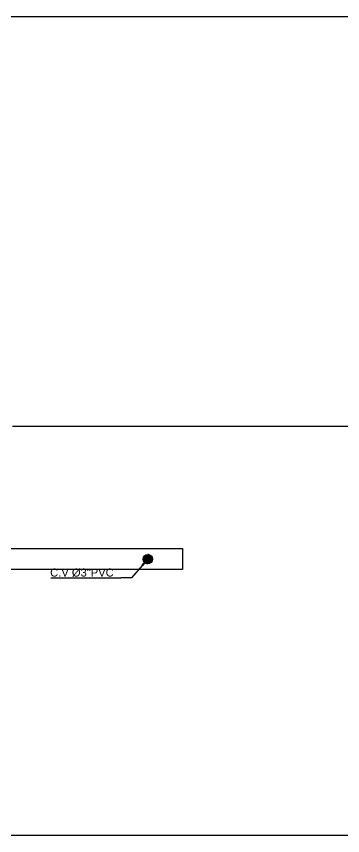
# Model space of a CAD drawing. Header units: metres. Extents: x -232 to 581, y 30 to 789.
# Drawn here: x 350.38 to 353.48, y 394.52 to 402.32 of the extents above; entities that cross this region are included whole.
import ezdxf

# ---------------------------------------------------------------- set-up
doc = ezdxf.new("R2010")
doc.units = ezdxf.units.M
doc.layers.add('_electricos-Leyenda', color=7, linetype='Continuous')
doc.layers.add('M-SY-PIPE-STANDARD-Drenaje Ventilacion', color=254, linetype='Continuous')
doc.layers.add('G-Risr-Std-Nplt', color=7, linetype='Continuous', lineweight=18, plot=False)
doc.layers.add('M-SY-PIPE-STANDARD-Drenaje Sanitario', color=7, linetype='Continuous', true_color=0x726558)
doc.styles.add('Schedule-Header', font='arial.ttf')

# ---------------------------------------------------------------- blocks, each defined once
blk = doc.blocks.new('TECHO ARQ 20.03')
at = {"layer": '_electricos-Leyenda', "color": 30, "true_color": 0xf8991e}
for p, q in [((223.3305, 123.7149), (251.3305, 123.7149)), ((227.2305, 119.8149), (241.9805, 119.8149)), ((238.0805, 115.9149), (223.3305, 115.9149))]:
    blk.add_line(p, q, dxfattribs=at)
blk = doc.blocks.new('Aecb_Othr_Rnd_2Line_PipeBreak_Patt_Rise')
at = {"linetype": 'ByBlock', "lineweight": -2}
blk.add_hatch(color=0, dxfattribs=at).paths.add_polyline_path([(1, 0, 0.414214), (0, 1, -1), (0, 0, 1), (0, -1, 0.414214)])
at = {"color": 0, "linetype": 'ByBlock', "lineweight": -2}
for centre, start, end in [((0, -0.5), 90, 270), ((0, 0.5), 270, 90)]:
    blk.add_arc(centre, 0.5, start, end, dxfattribs=at)
at = {"layer": 'G-Risr-Std-Nplt', "color": 0, "linetype": 'ByBlock', "lineweight": -2}
blk.add_circle((0, 0), 1, dxfattribs=at)
blk = doc.blocks.new('DR 20.03.26 LN09')
at = {"layer": 'M-SY-PIPE-STANDARD-Drenaje Ventilacion', "linetype": 'Continuous', "lineweight": 50}
blk.add_hatch(color=254, dxfattribs=at).paths.add_polyline_path([(-9294.92, -2414.26), (-9294.92, -2414.59), (-9294.86, -2414.92), (-9294.73, -2415.23), (-9294.55, -2415.51), (-9294.33, -2415.75), (-9294.05, -2415.94), (-9293.75, -2416.08), (-9293.43, -2416.16), (-9293.1, -2416.17), (-9292.77, -2416.12), (-9292.45, -2416.02), (-9292.16, -2415.85), (-9291.91, -2415.63), (-9291.71, -2415.37), (-9291.55, -2415.07), (-9291.46, -2414.76), (-9291.43, -2414.42), (-9291.46, -2414.09), (-9291.55, -2413.77), (-9291.71, -2413.48), (-9291.91, -2413.22), (-9292.16, -2413), (-9292.45, -2412.83), (-9292.77, -2412.72), (-9293.1, -2412.68), (-9293.43, -2412.69), (-9293.75, -2412.77), (-9294.05, -2412.91), (-9294.33, -2413.1), (-9294.55, -2413.34), (-9294.73, -2413.62), (-9294.86, -2413.93)], flags=0)
at = {"layer": 'M-SY-PIPE-STANDARD-Drenaje Sanitario'}
for p, q in [((-9431.14, -2410.39), (-9280.2, -2410.39)), ((-9280.2, -2410.39), (-9280.2, -2418.26)), ((-9280.2, -2418.26), (-9431.14, -2418.26))]:
    blk.add_line(p, q, dxfattribs=at)
at = {"layer": 'M-SY-PIPE-STANDARD-Drenaje Ventilacion', "linetype": 'ByBlock', "lineweight": -2}
for p, q in [((-9295.15, -2416.68, -8), (-9299.31, -2421.45, -8)), ((-9329.57, -2421.45, -8), (-9303.22, -2421.45, -8)), ((-9299.31, -2421.45, -8), (-9303.22, -2421.45, -8))]:
    blk.add_line(p, q, dxfattribs=at)
at = {"layer": 'M-SY-PIPE-STANDARD-Drenaje Ventilacion'}
blk.add_solid([(-9295.53, -2416.36, -8), (-9293.18, -2414.42, -8), (-9294.78, -2417.01, -8)], dxfattribs=at)
at = {"layer": 'M-SY-PIPE-STANDARD-Drenaje Ventilacion', "color": 254, "linetype": 'Continuous', "lineweight": -3, "ltscale": 0.5, "xscale": 1.75, "yscale": 1.75, "zscale": 1.75}
blk.add_blockref('Aecb_Othr_Rnd_2Line_PipeBreak_Patt_Rise', (-9293.18, -2414.42), dxfattribs=at)
at = {"layer": 'M-SY-PIPE-STANDARD-Drenaje Ventilacion', "style": 'Schedule-Header'}
blk.add_text('C.V Ø3"PVC', height=3, dxfattribs=at).set_placement((-9329.78, -2420.96, -8))

msp = doc.modelspace()

# ---------------------------------------------------------------- block references
at = {"color": 1}
msp.add_blockref('TECHO ARQ 20.03', (123.1094, 278.6006), dxfattribs=at)
at = {"layer": 'M-SY-PIPE-STANDARD-Drenaje Sanitario', "xscale": 0.02539304808409144, "yscale": 0.02539304808409144, "zscale": 0.02539304808409144}
msp.add_blockref('DR 20.03.26 LN09', (587.6094, 458.4578), dxfattribs=at)

doc.saveas('drawing.dxf')
